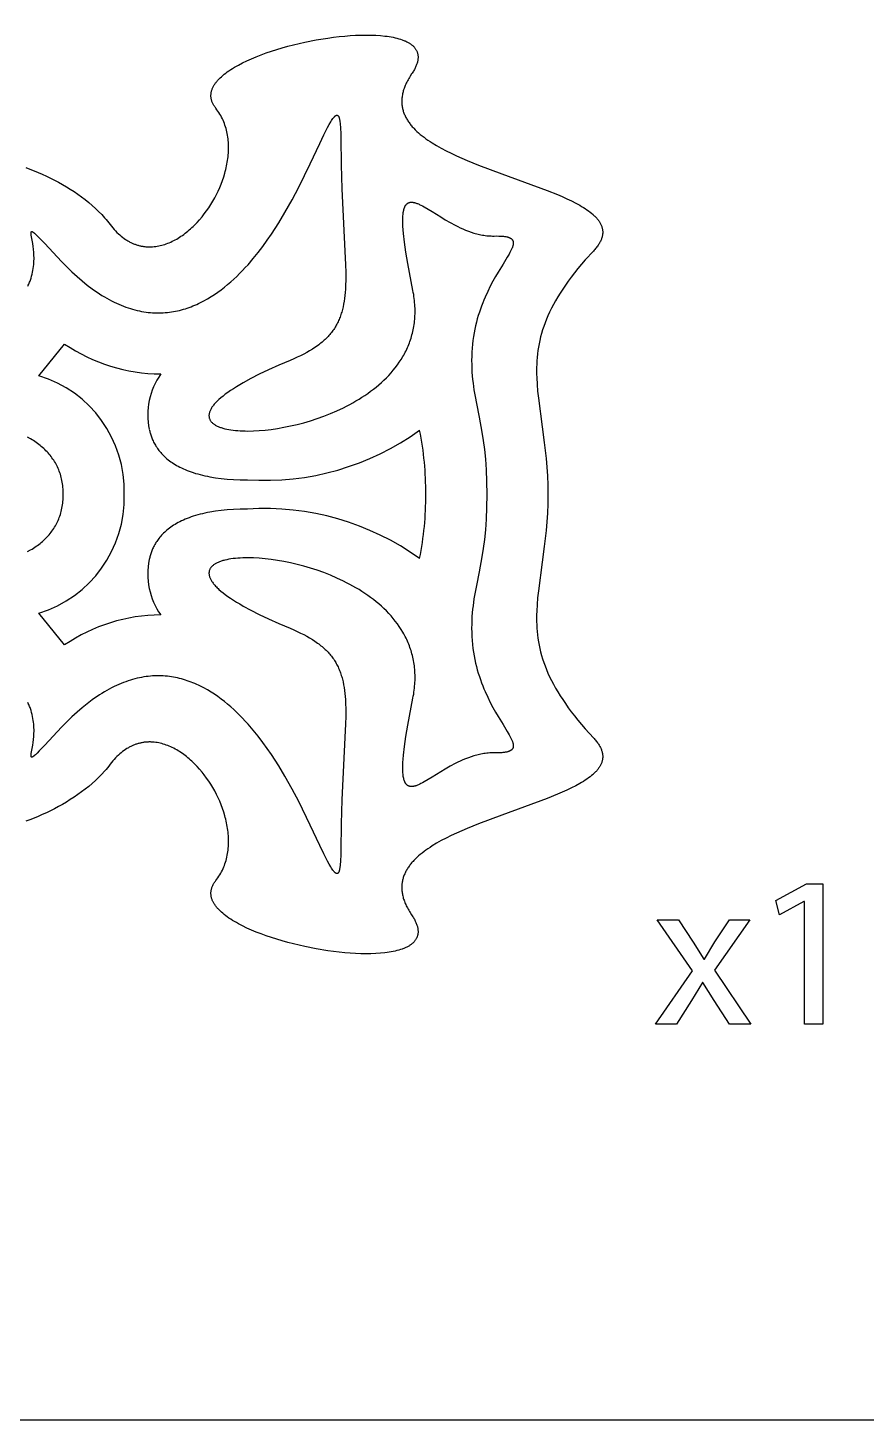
# Model space of a CAD drawing. Extents: x 2 to 317, y 2 to 152.
# Drawn here: x 240.91 to 268.37, y 81.69 to 127.29 of the extents above; entities that cross this region are included whole.
import ezdxf

# ---------------------------------------------------------------- set-up
doc = ezdxf.new("R2010")
doc.units = 0
doc.header["$MEASUREMENT"] = 0
doc.layers.add('DEFAULT', color=18, linetype='CONTINUOUS')

msp = doc.modelspace()

# ---------------------------------------------------------------- linework, layer by layer
at = {"layer": 'DEFAULT', "color": 5}
for p, q in [((241.273, 115.899), (242.116, 116.936)), ((242.116, 107.083), (241.273, 108.124))]:
    msp.add_line(p, q, dxfattribs=at)
at = {"layer": 'DEFAULT', "color": 6}
for p, q in [((262.687, 96.409), (261.53, 98.081)), ((261.53, 98.081), (262.222, 98.081)), ((262.222, 98.081), (262.709, 97.347)), ((264.565, 98.081), (263.4, 96.43)), ((263.414, 97.354), (263.894, 98.081)), ((263.894, 98.081), (264.565, 98.081)), ((262.709, 97.347), (263.054, 96.79)), ((263.076, 96.79), (263.414, 97.354)), ((263.054, 96.79), (263.076, 96.79)), ((261.474, 94.666), (262.687, 96.409)), ((263.4, 96.43), (264.6, 94.666)), ((263.012, 96.028), (262.652, 95.435)), ((263.026, 96.028), (263.012, 96.028)), ((263.393, 95.435), (263.026, 96.028)), ((262.652, 95.435), (262.158, 94.666)), ((263.894, 94.666), (263.393, 95.435)), ((262.158, 94.666), (261.474, 94.666)), ((264.6, 94.666), (263.894, 94.666))]:
    msp.add_line(p, q, dxfattribs=at)
for points in [[(309.836, 81.693), (149.836, 81.693), (149.836, 147.693), (309.836, 147.693)], [(266.349, 98.674), (266.335, 98.674), (265.538, 98.243), (265.418, 98.716), (266.42, 99.253), (266.949, 99.253), (266.949, 94.666), (266.349, 94.666)]]:
    msp.add_lwpolyline(points, close=True, dxfattribs=at)
at = {"layer": 'DEFAULT', "color": 1}
for points in [[(247.07, 124.655), (247.053, 124.678), (247.037, 124.7), (247.021, 124.723), (247.007, 124.745), (246.994, 124.767), (246.982, 124.79), (246.97, 124.812), (246.96, 124.834), (246.951, 124.857), (246.942, 124.879), (246.935, 124.901), (246.929, 124.923), (246.923, 124.945), (246.918, 124.968), (246.915, 124.99), (246.912, 125.012), (246.91, 125.034), (246.909, 125.056), (246.909, 125.078), (246.909, 125.1), (246.911, 125.121), (246.913, 125.143), (246.916, 125.165), (246.92, 125.187), (246.925, 125.208), (246.931, 125.23), (246.938, 125.252), (246.945, 125.273), (246.953, 125.294), (246.962, 125.316), (246.972, 125.337), (246.982, 125.358), (246.994, 125.38), (247.006, 125.401), (247.018, 125.422), (247.032, 125.443), (247.046, 125.464), (247.061, 125.485), (247.077, 125.506), (247.093, 125.526), (247.11, 125.547), (247.128, 125.568), (247.147, 125.588), (247.166, 125.608), (247.186, 125.629), (247.206, 125.649), (247.249, 125.689), (247.294, 125.729), (247.342, 125.769), (247.393, 125.808), (247.445, 125.847), (247.5, 125.886), (247.557, 125.924), (247.617, 125.961), (247.678, 125.999), (247.742, 126.035), (247.807, 126.072), (247.944, 126.143), (248.087, 126.212), (248.237, 126.28), (248.393, 126.345), (248.555, 126.408), (248.722, 126.468), (248.893, 126.527), (249.068, 126.582), (249.246, 126.636), (249.428, 126.686), (249.612, 126.734), (249.985, 126.82), (250.361, 126.894), (250.737, 126.955), (250.924, 126.981), (251.108, 127.002), (251.291, 127.021), (251.47, 127.035), (251.647, 127.046), (251.819, 127.052), (251.988, 127.055), (252.151, 127.053), (252.309, 127.047), (252.462, 127.037), (252.608, 127.023), (252.678, 127.014), (252.747, 127.004), (252.814, 126.993), (252.878, 126.98), (252.941, 126.967), (253.002, 126.952), (253.061, 126.936), (253.118, 126.919), (253.172, 126.9), (253.198, 126.891), (253.224, 126.881), (253.249, 126.87), (253.274, 126.86), (253.298, 126.849), (253.321, 126.838), (253.344, 126.826), (253.366, 126.814), (253.387, 126.802), (253.408, 126.789), (253.428, 126.777), (253.447, 126.763), (253.466, 126.75), (253.484, 126.736), (253.502, 126.722), (253.518, 126.708), (253.534, 126.693), (253.55, 126.678), (253.564, 126.662), (253.578, 126.646), (253.591, 126.63), (253.603, 126.614), (253.615, 126.597), (253.626, 126.58), (253.636, 126.562), (253.645, 126.544), (253.654, 126.526), (253.661, 126.507), (253.668, 126.489), (253.674, 126.469), (253.68, 126.45), (253.684, 126.43), (253.688, 126.409), (253.69, 126.389), (253.692, 126.368), (253.693, 126.346), (253.694, 126.324), (253.693, 126.302), (253.691, 126.28), (253.689, 126.257), (253.686, 126.234), (253.681, 126.21), (253.676, 126.186), (253.67, 126.162), (253.663, 126.137), (253.655, 126.112), (253.646, 126.086), (253.636, 126.061), (253.626, 126.034), (253.614, 126.008), (253.601, 125.981), (253.587, 125.953), (253.572, 125.925), (253.557, 125.897), (253.54, 125.869), (253.522, 125.84), (253.503, 125.81), (253.483, 125.781)], [(253.483, 125.781), (253.433, 125.703), (253.409, 125.665), (253.387, 125.627), (253.365, 125.59), (253.345, 125.552), (253.326, 125.515), (253.308, 125.479), (253.291, 125.442), (253.275, 125.406), (253.26, 125.37), (253.246, 125.334), (253.234, 125.299), (253.222, 125.264), (253.211, 125.229), (253.202, 125.194), (253.193, 125.16), (253.186, 125.126), (253.179, 125.092), (253.173, 125.058), (253.169, 125.025), (253.165, 124.992), (253.162, 124.959), (253.161, 124.926), (253.16, 124.894), (253.16, 124.862), (253.161, 124.83), (253.163, 124.798), (253.166, 124.767), (253.17, 124.736), (253.174, 124.705), (253.18, 124.674), (253.186, 124.644), (253.194, 124.613), (253.202, 124.583), (253.211, 124.554), (253.22, 124.524), (253.231, 124.495), (253.242, 124.466), (253.255, 124.437), (253.268, 124.408), (253.282, 124.38), (253.296, 124.351), (253.312, 124.323), (253.328, 124.295), (253.345, 124.268), (253.362, 124.24), (253.381, 124.213), (253.4, 124.186), (253.42, 124.159), (253.44, 124.132), (253.461, 124.106), (253.483, 124.08), (253.506, 124.053), (253.529, 124.028), (253.553, 124.002), (253.603, 123.951), (253.655, 123.901), (253.71, 123.851), (253.768, 123.802), (253.827, 123.754), (253.889, 123.707), (253.953, 123.66), (254.019, 123.614), (254.087, 123.568), (254.157, 123.523), (254.303, 123.435), (254.456, 123.349), (254.615, 123.265), (254.78, 123.183), (254.951, 123.103), (255.305, 122.947), (255.673, 122.798), (256.433, 122.512), (257.919, 121.967), (258.257, 121.831), (258.417, 121.762), (258.571, 121.692), (258.718, 121.622), (258.858, 121.551), (258.99, 121.479), (259.053, 121.442), (259.113, 121.406), (259.171, 121.369), (259.227, 121.331), (259.28, 121.293), (259.331, 121.255), (259.379, 121.217), (259.425, 121.178), (259.446, 121.158), (259.468, 121.139), (259.488, 121.119), (259.508, 121.099), (259.526, 121.079), (259.545, 121.059), (259.562, 121.039), (259.579, 121.018), (259.595, 120.998), (259.61, 120.977), (259.624, 120.957), (259.638, 120.936), (259.651, 120.915), (259.663, 120.894), (259.674, 120.873), (259.685, 120.851), (259.694, 120.83), (259.703, 120.808), (259.711, 120.786), (259.718, 120.765), (259.724, 120.743), (259.73, 120.72), (259.734, 120.698), (259.738, 120.676), (259.74, 120.653), (259.742, 120.63), (259.743, 120.608), (259.743, 120.585), (259.742, 120.561), (259.74, 120.538), (259.737, 120.515), (259.733, 120.491), (259.728, 120.467), (259.722, 120.443), (259.715, 120.419), (259.707, 120.395), (259.699, 120.37), (259.689, 120.345), (259.678, 120.321), (259.666, 120.296), (259.653, 120.27), (259.639, 120.245), (259.624, 120.219), (259.608, 120.194), (259.59, 120.168), (259.572, 120.142), (259.553, 120.115), (259.532, 120.089), (259.51, 120.062), (259.488, 120.035), (259.464, 120.008), (259.439, 119.981)], [(243.606, 120.849), (243.649, 120.793), (243.694, 120.739), (243.738, 120.688), (243.784, 120.639), (243.829, 120.593), (243.875, 120.549), (243.921, 120.507), (243.968, 120.468), (244.015, 120.431), (244.062, 120.396), (244.11, 120.363), (244.158, 120.332), (244.182, 120.318), (244.206, 120.304), (244.23, 120.29), (244.254, 120.277), (244.279, 120.265), (244.303, 120.253), (244.327, 120.242), (244.352, 120.231), (244.376, 120.221), (244.401, 120.211), (244.425, 120.202), (244.45, 120.193), (244.475, 120.185), (244.5, 120.177), (244.524, 120.17), (244.549, 120.163), (244.574, 120.156), (244.599, 120.151), (244.624, 120.145), (244.649, 120.14), (244.674, 120.136), (244.698, 120.132), (244.723, 120.129), (244.748, 120.126), (244.773, 120.123), (244.799, 120.121), (244.824, 120.119), (244.849, 120.118), (244.874, 120.117), (244.899, 120.117), (244.924, 120.117), (244.949, 120.118), (244.999, 120.12), (245.049, 120.125), (245.099, 120.13), (245.149, 120.138), (245.199, 120.147), (245.249, 120.158), (245.299, 120.17), (245.348, 120.184), (245.398, 120.2), (245.447, 120.217), (245.496, 120.235), (245.545, 120.255), (245.594, 120.276), (245.642, 120.299), (245.69, 120.323), (245.738, 120.349), (245.786, 120.375), (245.833, 120.403), (245.88, 120.433), (245.927, 120.463), (245.974, 120.495), (246.02, 120.528), (246.065, 120.562), (246.11, 120.598), (246.155, 120.634), (246.2, 120.672), (246.244, 120.71), (246.287, 120.75), (246.33, 120.79), (246.372, 120.832), (246.456, 120.918), (246.537, 121.008), (246.616, 121.101), (246.692, 121.198), (246.766, 121.297), (246.837, 121.399), (246.905, 121.504), (246.969, 121.611), (247.031, 121.721), (247.09, 121.832), (247.145, 121.945), (247.196, 122.06), (247.244, 122.176), (247.287, 122.293), (247.327, 122.412), (247.363, 122.531), (247.379, 122.59), (247.394, 122.65), (247.408, 122.71), (247.421, 122.77), (247.433, 122.83), (247.443, 122.89), (247.453, 122.95), (247.461, 123.01), (247.468, 123.069), (247.474, 123.129), (247.479, 123.189), (247.482, 123.248), (247.484, 123.307), (247.485, 123.367), (247.484, 123.425), (247.482, 123.484), (247.479, 123.542), (247.474, 123.6), (247.468, 123.658), (247.461, 123.715), (247.452, 123.772), (247.442, 123.829), (247.43, 123.885), (247.417, 123.94), (247.403, 123.995), (247.386, 124.05), (247.369, 124.104), (247.35, 124.157), (247.329, 124.21), (247.307, 124.263), (247.283, 124.314), (247.257, 124.365), (247.23, 124.415), (247.202, 124.465), (247.171, 124.514), (247.139, 124.562), (247.105, 124.609), (247.07, 124.655)], [(240.846, 122.714), (240.98, 122.665), (241.114, 122.612), (241.248, 122.557), (241.383, 122.498), (241.517, 122.437), (241.65, 122.372), (241.783, 122.305), (241.915, 122.235), (242.045, 122.162), (242.174, 122.086), (242.301, 122.007), (242.427, 121.926), (242.55, 121.842), (242.67, 121.755), (242.788, 121.665), (242.903, 121.572), (243.015, 121.477), (243.123, 121.379), (243.228, 121.278), (243.329, 121.175), (243.425, 121.069), (243.472, 121.015), (243.518, 120.96), (243.562, 120.905), (243.606, 120.849)], [(259.439, 119.981), (259.172, 119.688), (258.931, 119.404), (258.82, 119.265), (258.714, 119.129), (258.614, 118.995), (258.52, 118.862), (258.431, 118.732), (258.347, 118.603), (258.269, 118.476), (258.195, 118.351), (258.127, 118.227), (258.063, 118.105), (258.004, 117.984), (257.949, 117.864), (257.899, 117.746), (257.853, 117.628), (257.811, 117.512), (257.773, 117.397), (257.739, 117.283), (257.709, 117.169), (257.682, 117.056), (257.658, 116.944), (257.638, 116.832), (257.621, 116.721), (257.607, 116.61), (257.595, 116.499), (257.587, 116.389), (257.581, 116.279), (257.577, 116.168), (257.576, 116.058), (257.577, 115.948), (257.58, 115.837), (257.592, 115.615), (257.61, 115.391), (257.634, 115.165), (257.761, 114.22), (257.829, 113.716), (257.888, 113.183), (257.912, 112.903), (257.931, 112.615), (257.942, 112.317), (257.946, 112.008)], [(257.946, 112.008), (257.942, 111.7), (257.931, 111.401), (257.912, 111.113), (257.888, 110.834), (257.829, 110.301), (257.761, 109.797), (257.634, 108.854), (257.61, 108.628), (257.592, 108.404), (257.58, 108.182), (257.577, 108.072), (257.576, 107.961), (257.577, 107.851), (257.581, 107.741), (257.587, 107.631), (257.595, 107.521), (257.607, 107.41), (257.621, 107.3), (257.638, 107.188), (257.658, 107.077), (257.682, 106.965), (257.709, 106.852), (257.739, 106.738), (257.773, 106.624), (257.811, 106.509), (257.853, 106.392), (257.899, 106.275), (257.949, 106.157), (258.004, 106.037), (258.063, 105.916), (258.127, 105.794), (258.195, 105.67), (258.269, 105.545), (258.347, 105.418), (258.431, 105.289), (258.52, 105.159), (258.614, 105.026), (258.714, 104.892), (258.82, 104.755), (258.931, 104.617), (259.172, 104.333), (259.439, 104.039)], [(259.439, 104.039), (259.464, 104.012), (259.488, 103.985), (259.51, 103.958), (259.532, 103.931), (259.553, 103.905), (259.572, 103.878), (259.59, 103.852), (259.608, 103.826), (259.624, 103.801), (259.639, 103.775), (259.653, 103.75), (259.666, 103.725), (259.678, 103.699), (259.689, 103.675), (259.699, 103.65), (259.707, 103.626), (259.715, 103.601), (259.722, 103.577), (259.728, 103.553), (259.733, 103.529), (259.737, 103.506), (259.74, 103.482), (259.742, 103.459), (259.743, 103.436), (259.743, 103.413), (259.742, 103.39), (259.74, 103.367), (259.738, 103.344), (259.734, 103.322), (259.73, 103.3), (259.724, 103.277), (259.718, 103.255), (259.711, 103.234), (259.703, 103.212), (259.694, 103.19), (259.685, 103.169), (259.674, 103.148), (259.663, 103.126), (259.651, 103.105), (259.638, 103.084), (259.624, 103.063), (259.61, 103.043), (259.595, 103.022), (259.579, 103.002), (259.562, 102.981), (259.545, 102.961), (259.526, 102.941), (259.508, 102.921), (259.488, 102.901), (259.468, 102.881), (259.446, 102.862), (259.425, 102.842), (259.379, 102.803), (259.331, 102.765), (259.28, 102.727), (259.227, 102.689), (259.171, 102.651), (259.113, 102.614), (259.053, 102.578), (258.99, 102.541), (258.858, 102.469), (258.718, 102.398), (258.571, 102.328), (258.417, 102.258), (258.257, 102.189), (257.919, 102.053), (256.433, 101.508), (255.673, 101.223), (255.305, 101.073), (254.951, 100.917), (254.78, 100.837), (254.615, 100.755), (254.456, 100.671), (254.303, 100.585), (254.157, 100.497), (254.087, 100.452), (254.019, 100.406), (253.953, 100.36), (253.889, 100.313), (253.827, 100.266), (253.768, 100.218), (253.71, 100.169), (253.655, 100.119), (253.603, 100.069), (253.553, 100.018), (253.529, 99.993), (253.506, 99.967), (253.483, 99.941), (253.461, 99.914), (253.44, 99.888), (253.42, 99.861), (253.4, 99.834), (253.381, 99.807), (253.362, 99.78), (253.345, 99.752), (253.328, 99.725), (253.312, 99.697), (253.296, 99.669), (253.282, 99.641), (253.268, 99.612), (253.255, 99.583), (253.242, 99.554), (253.231, 99.525), (253.22, 99.496), (253.211, 99.466), (253.202, 99.437), (253.194, 99.407), (253.186, 99.376), (253.18, 99.346), (253.174, 99.315), (253.17, 99.284), (253.166, 99.253), (253.163, 99.222), (253.161, 99.19), (253.16, 99.158), (253.16, 99.126), (253.161, 99.094), (253.162, 99.061), (253.165, 99.028), (253.169, 98.995), (253.173, 98.962), (253.179, 98.928), (253.186, 98.894), (253.193, 98.86), (253.202, 98.826), (253.211, 98.791), (253.222, 98.756), (253.234, 98.721), (253.246, 98.686), (253.26, 98.65), (253.275, 98.614), (253.291, 98.578), (253.308, 98.541), (253.326, 98.505), (253.345, 98.468), (253.365, 98.43), (253.387, 98.393), (253.409, 98.355), (253.433, 98.317), (253.483, 98.239)], [(247.07, 99.365), (247.105, 99.411), (247.139, 99.458), (247.171, 99.506), (247.202, 99.555), (247.23, 99.605), (247.257, 99.655), (247.283, 99.706), (247.307, 99.758), (247.329, 99.81), (247.35, 99.863), (247.369, 99.916), (247.386, 99.97), (247.403, 100.025), (247.417, 100.08), (247.43, 100.136), (247.442, 100.192), (247.452, 100.248), (247.461, 100.305), (247.468, 100.362), (247.474, 100.42), (247.479, 100.478), (247.482, 100.536), (247.484, 100.595), (247.485, 100.654), (247.484, 100.713), (247.482, 100.772), (247.479, 100.831), (247.474, 100.891), (247.468, 100.951), (247.461, 101.01), (247.453, 101.07), (247.443, 101.13), (247.433, 101.19), (247.421, 101.25), (247.408, 101.31), (247.394, 101.37), (247.379, 101.43), (247.363, 101.489), (247.327, 101.608), (247.287, 101.727), (247.244, 101.844), (247.196, 101.96), (247.145, 102.075), (247.09, 102.188), (247.031, 102.299), (246.969, 102.409), (246.905, 102.516), (246.837, 102.621), (246.766, 102.723), (246.692, 102.823), (246.616, 102.919), (246.537, 103.012), (246.456, 103.102), (246.372, 103.188), (246.33, 103.23), (246.287, 103.27), (246.244, 103.31), (246.2, 103.349), (246.155, 103.386), (246.11, 103.422), (246.065, 103.458), (246.02, 103.492), (245.974, 103.525), (245.927, 103.557), (245.88, 103.587), (245.833, 103.617), (245.786, 103.645), (245.738, 103.672), (245.69, 103.697), (245.642, 103.721), (245.594, 103.744), (245.545, 103.765), (245.496, 103.785), (245.447, 103.803), (245.398, 103.82), (245.348, 103.836), (245.299, 103.85), (245.249, 103.862), (245.199, 103.873), (245.149, 103.882), (245.099, 103.89), (245.049, 103.896), (244.999, 103.9), (244.949, 103.902), (244.924, 103.903), (244.899, 103.903), (244.874, 103.903), (244.849, 103.902), (244.824, 103.901), (244.799, 103.899), (244.773, 103.897), (244.748, 103.895), (244.723, 103.892), (244.698, 103.888), (244.674, 103.884), (244.649, 103.88), (244.624, 103.875), (244.599, 103.869), (244.574, 103.864), (244.549, 103.857), (244.524, 103.851), (244.5, 103.843), (244.475, 103.835), (244.45, 103.827), (244.425, 103.818), (244.401, 103.809), (244.376, 103.799), (244.352, 103.789), (244.327, 103.778), (244.303, 103.767), (244.279, 103.755), (244.254, 103.743), (244.23, 103.73), (244.206, 103.716), (244.182, 103.702), (244.158, 103.688), (244.11, 103.657), (244.062, 103.624), (244.015, 103.59), (243.968, 103.552), (243.921, 103.513), (243.875, 103.471), (243.829, 103.427), (243.784, 103.381), (243.738, 103.332), (243.694, 103.281), (243.649, 103.227), (243.606, 103.171)], [(243.606, 103.171), (243.562, 103.115), (243.518, 103.06), (243.472, 103.005), (243.425, 102.952), (243.329, 102.846), (243.228, 102.742), (243.123, 102.642), (243.015, 102.544), (242.903, 102.449), (242.788, 102.356), (242.67, 102.267), (242.55, 102.18), (242.427, 102.095), (242.301, 102.014), (242.174, 101.935), (242.045, 101.86), (241.915, 101.787), (241.783, 101.717), (241.65, 101.649), (241.517, 101.585), (241.383, 101.524), (241.248, 101.465), (241.114, 101.41), (240.98, 101.357), (240.846, 101.307)], [(253.483, 98.239), (253.503, 98.21), (253.522, 98.18), (253.54, 98.151), (253.557, 98.123), (253.572, 98.095), (253.587, 98.067), (253.601, 98.04), (253.614, 98.013), (253.626, 97.986), (253.636, 97.96), (253.646, 97.934), (253.655, 97.909), (253.663, 97.884), (253.67, 97.859), (253.676, 97.835), (253.681, 97.811), (253.686, 97.787), (253.689, 97.764), (253.691, 97.741), (253.693, 97.719), (253.694, 97.696), (253.693, 97.675), (253.692, 97.653), (253.69, 97.632), (253.688, 97.612), (253.684, 97.591), (253.68, 97.571), (253.674, 97.552), (253.668, 97.533), (253.661, 97.514), (253.654, 97.495), (253.645, 97.477), (253.636, 97.459), (253.626, 97.442), (253.615, 97.425), (253.603, 97.408), (253.591, 97.391), (253.578, 97.375), (253.564, 97.359), (253.55, 97.344), (253.534, 97.329), (253.518, 97.314), (253.502, 97.3), (253.484, 97.285), (253.466, 97.272), (253.447, 97.258), (253.428, 97.245), (253.408, 97.232), (253.387, 97.22), (253.366, 97.208), (253.344, 97.196), (253.321, 97.184), (253.298, 97.173), (253.274, 97.162), (253.249, 97.152), (253.224, 97.141), (253.198, 97.131), (253.172, 97.122), (253.118, 97.103), (253.061, 97.086), (253.002, 97.07), (252.941, 97.056), (252.878, 97.042), (252.814, 97.03), (252.747, 97.018), (252.678, 97.008), (252.608, 97), (252.462, 96.985), (252.309, 96.975), (252.151, 96.969), (251.988, 96.968), (251.819, 96.97), (251.647, 96.977), (251.47, 96.988), (251.291, 97.002), (251.108, 97.02), (250.924, 97.042), (250.737, 97.068), (250.361, 97.129), (249.985, 97.203), (249.612, 97.289), (249.428, 97.337), (249.246, 97.387), (249.068, 97.44), (248.893, 97.496), (248.722, 97.554), (248.555, 97.615), (248.393, 97.678), (248.237, 97.743), (248.087, 97.81), (247.944, 97.879), (247.807, 97.951), (247.742, 97.987), (247.678, 98.024), (247.617, 98.061), (247.557, 98.098), (247.5, 98.136), (247.445, 98.175), (247.393, 98.214), (247.342, 98.253), (247.294, 98.292), (247.249, 98.332), (247.206, 98.373), (247.186, 98.393), (247.166, 98.413), (247.147, 98.434), (247.128, 98.454), (247.11, 98.475), (247.093, 98.495), (247.077, 98.516), (247.061, 98.537), (247.046, 98.558), (247.032, 98.578), (247.018, 98.599), (247.006, 98.62), (246.994, 98.642), (246.982, 98.663), (246.972, 98.684), (246.962, 98.705), (246.953, 98.727), (246.945, 98.748), (246.938, 98.77), (246.931, 98.791), (246.925, 98.813), (246.92, 98.834), (246.916, 98.856), (246.913, 98.878), (246.911, 98.899), (246.909, 98.921), (246.909, 98.943), (246.909, 98.965), (246.91, 98.987), (246.912, 99.009), (246.915, 99.031), (246.918, 99.053), (246.923, 99.075), (246.929, 99.097), (246.935, 99.119), (246.942, 99.142), (246.951, 99.164), (246.96, 99.186), (246.97, 99.208), (246.982, 99.231), (246.994, 99.253), (247.007, 99.275), (247.021, 99.298), (247.037, 99.32), (247.053, 99.342), (247.07, 99.365)]]:
    msp.add_lwpolyline(points, dxfattribs=at)
at = {"layer": 'DEFAULT', "color": 5}
for points in [[(249.334, 121.246), (249.567, 121.663), (249.783, 122.073), (250.163, 122.842), (250.478, 123.508), (250.612, 123.788), (250.731, 124.024), (250.785, 124.125), (250.834, 124.212), (250.858, 124.251), (250.881, 124.286), (250.902, 124.317), (250.913, 124.332), (250.923, 124.345), (250.933, 124.358), (250.943, 124.369), (250.953, 124.38), (250.957, 124.385), (250.962, 124.389), (250.967, 124.394), (250.971, 124.398), (250.976, 124.402), (250.98, 124.406), (250.985, 124.409), (250.989, 124.412), (250.993, 124.415), (250.997, 124.418), (251.002, 124.42), (251.006, 124.422), (251.01, 124.424), (251.014, 124.426), (251.018, 124.427), (251.022, 124.428), (251.025, 124.429), (251.029, 124.43), (251.033, 124.43), (251.037, 124.43), (251.04, 124.43), (251.044, 124.429), (251.047, 124.428), (251.051, 124.427), (251.054, 124.426), (251.057, 124.424), (251.061, 124.422), (251.064, 124.42), (251.067, 124.418), (251.07, 124.415), (251.073, 124.412), (251.076, 124.408), (251.079, 124.405), (251.082, 124.401), (251.085, 124.397), (251.088, 124.392), (251.091, 124.387), (251.093, 124.382), (251.096, 124.377), (251.099, 124.371), (251.101, 124.365), (251.104, 124.359), (251.106, 124.352), (251.108, 124.345), (251.111, 124.338), (251.113, 124.33), (251.117, 124.314), (251.122, 124.297), (251.125, 124.279), (251.129, 124.259), (251.133, 124.238), (251.136, 124.216), (251.142, 124.167), (251.147, 124.113), (251.152, 124.054), (251.155, 123.989), (251.16, 123.842), (251.162, 123.673)], [(251.162, 123.673), (251.172, 122.807), (251.197, 122.017), (251.267, 120.649), (251.321, 119.532), (251.325, 119.287), (251.325, 119.056), (251.318, 118.836), (251.312, 118.731), (251.305, 118.628), (251.295, 118.528), (251.284, 118.431), (251.27, 118.337), (251.254, 118.245), (251.236, 118.155), (251.216, 118.068), (251.204, 118.025), (251.193, 117.983), (251.18, 117.941), (251.167, 117.9), (251.153, 117.86), (251.139, 117.82), (251.123, 117.78), (251.107, 117.741), (251.091, 117.703), (251.073, 117.665), (251.055, 117.628), (251.036, 117.591), (251.016, 117.554), (250.996, 117.518), (250.975, 117.483), (250.952, 117.447), (250.929, 117.413), (250.906, 117.378), (250.881, 117.344), (250.855, 117.311), (250.829, 117.278), (250.801, 117.245), (250.773, 117.213), (250.744, 117.181), (250.714, 117.149), (250.683, 117.118), (250.651, 117.087), (250.618, 117.057), (250.584, 117.026), (250.549, 116.996), (250.513, 116.967), (250.476, 116.937), (250.438, 116.908), (250.399, 116.88), (250.317, 116.823), (250.231, 116.767), (250.141, 116.712), (250.046, 116.658), (249.947, 116.605), (249.843, 116.553), (249.733, 116.501), (249.619, 116.449), (249.5, 116.399)], [(253.525, 118.685), (253.358, 119.569), (253.297, 119.94), (253.251, 120.267), (253.218, 120.551), (253.207, 120.678), (253.2, 120.796), (253.196, 120.903), (253.195, 121.002), (253.195, 121.048), (253.197, 121.092), (253.199, 121.134), (253.202, 121.173), (253.206, 121.211), (253.211, 121.246), (253.216, 121.279), (253.219, 121.295), (253.223, 121.311), (253.226, 121.326), (253.23, 121.34), (253.233, 121.354), (253.237, 121.368), (253.241, 121.381), (253.246, 121.394), (253.25, 121.406), (253.255, 121.418), (253.26, 121.429), (253.265, 121.44), (253.27, 121.45), (253.275, 121.46), (253.281, 121.47), (253.287, 121.479), (253.293, 121.487), (253.299, 121.496), (253.305, 121.503), (253.312, 121.511), (253.318, 121.518), (253.325, 121.525), (253.332, 121.531), (253.339, 121.537), (253.347, 121.542), (253.354, 121.547), (253.362, 121.552), (253.37, 121.556), (253.378, 121.56), (253.386, 121.564), (253.394, 121.567), (253.403, 121.57), (253.411, 121.572), (253.42, 121.574), (253.429, 121.576), (253.438, 121.578), (253.448, 121.579), (253.457, 121.58), (253.467, 121.58), (253.477, 121.58), (253.487, 121.58), (253.497, 121.58), (253.507, 121.579), (253.517, 121.578), (253.528, 121.576), (253.539, 121.575), (253.55, 121.573), (253.561, 121.57), (253.572, 121.568), (253.583, 121.565), (253.595, 121.562), (253.606, 121.558), (253.63, 121.551), (253.654, 121.542), (253.679, 121.533), (253.705, 121.522), (253.731, 121.511), (253.757, 121.499), (253.785, 121.485), (253.841, 121.457), (253.899, 121.425), (254.021, 121.354), (254.152, 121.274), (254.435, 121.098), (254.586, 121.007), (254.744, 120.916), (254.908, 120.827), (254.992, 120.785), (255.078, 120.744), (255.164, 120.704), (255.252, 120.667), (255.341, 120.633), (255.431, 120.6), (255.522, 120.571), (255.568, 120.558), (255.614, 120.545), (255.661, 120.534), (255.707, 120.523), (255.754, 120.513), (255.801, 120.504), (255.849, 120.497), (255.896, 120.49), (255.944, 120.484), (255.992, 120.48), (256.04, 120.476), (256.088, 120.474), (256.137, 120.473), (256.185, 120.473)], [(242.014, 119.641), (242.185, 119.465), (242.354, 119.3), (242.522, 119.145), (242.689, 119.002), (242.854, 118.868), (243.017, 118.745), (243.098, 118.687), (243.179, 118.632), (243.259, 118.578), (243.339, 118.528), (243.419, 118.479), (243.498, 118.433), (243.577, 118.39), (243.655, 118.348), (243.733, 118.309), (243.811, 118.272), (243.888, 118.237), (243.965, 118.205), (244.041, 118.174), (244.117, 118.146), (244.193, 118.119), (244.268, 118.095), (244.343, 118.073), (244.417, 118.053), (244.491, 118.035), (244.565, 118.018), (244.638, 118.004), (244.71, 117.991), (244.782, 117.981), (244.854, 117.972), (244.926, 117.965), (244.996, 117.959), (245.067, 117.956), (245.137, 117.954), (245.207, 117.954), (245.276, 117.955), (245.345, 117.959), (245.413, 117.963), (245.481, 117.97), (245.548, 117.978), (245.615, 117.987), (245.681, 117.998), (245.747, 118.01), (245.813, 118.024), (245.878, 118.039), (245.943, 118.056), (246.007, 118.074), (246.07, 118.093), (246.134, 118.114), (246.196, 118.136), (246.259, 118.159), (246.32, 118.183), (246.382, 118.209), (246.443, 118.235), (246.503, 118.263), (246.563, 118.292), (246.681, 118.353), (246.797, 118.418), (246.912, 118.487), (247.024, 118.56), (247.134, 118.636), (247.243, 118.715), (247.349, 118.797), (247.453, 118.882), (247.555, 118.969), (247.655, 119.059), (247.753, 119.151), (247.849, 119.245), (247.942, 119.34), (248.033, 119.437), (248.123, 119.534), (248.294, 119.733), (248.457, 119.933), (248.611, 120.134), (248.755, 120.334), (248.89, 120.53), (249.016, 120.721), (249.132, 120.905), (249.334, 121.246)], [(240.91, 118.826), (240.926, 118.859), (240.941, 118.892), (240.955, 118.925), (240.968, 118.958), (240.981, 118.991), (240.993, 119.024), (241.015, 119.09), (241.034, 119.155), (241.051, 119.22), (241.066, 119.285), (241.078, 119.348), (241.088, 119.411), (241.096, 119.473), (241.103, 119.535), (241.107, 119.595), (241.11, 119.655), (241.112, 119.713), (241.112, 119.771), (241.111, 119.827), (241.109, 119.881), (241.105, 119.935), (241.096, 120.037), (241.085, 120.134), (241.072, 120.223), (241.024, 120.499), (241.021, 120.523), (241.019, 120.545), (241.018, 120.555), (241.017, 120.564), (241.017, 120.568), (241.017, 120.573), (241.017, 120.577), (241.017, 120.58), (241.017, 120.584), (241.018, 120.587), (241.018, 120.591), (241.018, 120.594), (241.019, 120.597), (241.02, 120.6), (241.02, 120.602), (241.021, 120.605), (241.022, 120.607), (241.023, 120.609), (241.024, 120.611), (241.025, 120.612), (241.027, 120.614), (241.028, 120.615), (241.03, 120.616), (241.031, 120.617), (241.033, 120.618), (241.035, 120.618), (241.037, 120.619), (241.039, 120.619), (241.042, 120.619), (241.044, 120.619), (241.047, 120.618), (241.049, 120.617), (241.052, 120.617), (241.055, 120.616), (241.058, 120.614), (241.061, 120.613), (241.065, 120.611), (241.068, 120.609), (241.072, 120.607), (241.075, 120.605), (241.079, 120.602), (241.083, 120.6), (241.092, 120.594), (241.101, 120.587), (241.111, 120.579), (241.121, 120.57), (241.132, 120.561), (241.157, 120.539), (241.214, 120.484), (241.283, 120.414), (241.463, 120.226), (242.014, 119.641)], [(256.185, 120.473), (256.265, 120.474), (256.338, 120.473), (256.406, 120.471), (256.437, 120.469), (256.467, 120.466), (256.496, 120.463), (256.523, 120.46), (256.549, 120.456), (256.574, 120.452), (256.597, 120.447), (256.619, 120.442), (256.63, 120.439), (256.64, 120.436), (256.65, 120.433), (256.659, 120.43), (256.668, 120.427), (256.677, 120.423), (256.686, 120.42), (256.694, 120.416), (256.702, 120.412), (256.71, 120.408), (256.717, 120.404), (256.724, 120.4), (256.731, 120.396), (256.738, 120.392), (256.744, 120.387), (256.75, 120.383), (256.756, 120.378), (256.761, 120.373), (256.766, 120.368), (256.771, 120.363), (256.776, 120.358), (256.78, 120.353), (256.784, 120.348), (256.788, 120.342), (256.791, 120.336), (256.794, 120.331), (256.797, 120.325), (256.8, 120.319), (256.803, 120.313), (256.805, 120.306), (256.807, 120.3), (256.808, 120.293), (256.81, 120.287), (256.811, 120.28), (256.812, 120.273), (256.813, 120.266), (256.813, 120.259), (256.814, 120.252), (256.814, 120.244), (256.813, 120.237), (256.813, 120.229), (256.812, 120.222), (256.812, 120.214), (256.811, 120.206), (256.809, 120.198), (256.808, 120.189), (256.806, 120.181), (256.804, 120.172), (256.802, 120.164), (256.8, 120.155), (256.794, 120.137), (256.788, 120.119), (256.782, 120.1), (256.774, 120.081), (256.766, 120.061), (256.757, 120.04), (256.747, 120.019), (256.726, 119.976), (256.702, 119.93), (256.676, 119.883), (256.617, 119.781), (256.477, 119.552), (256.317, 119.289), (256.232, 119.144), (256.146, 118.989), (256.059, 118.826), (255.974, 118.654), (255.89, 118.472), (255.85, 118.377), (255.811, 118.28), (255.773, 118.181), (255.736, 118.08), (255.701, 117.976), (255.667, 117.869), (255.635, 117.76), (255.605, 117.649), (255.577, 117.535), (255.552, 117.419), (255.529, 117.3), (255.508, 117.179), (255.491, 117.055), (255.476, 116.929), (255.464, 116.8), (255.455, 116.669), (255.45, 116.535), (255.448, 116.399)], [(249.5, 116.399), (249.134, 116.242), (248.798, 116.091), (248.492, 115.944), (248.214, 115.803), (247.966, 115.667), (247.851, 115.601), (247.744, 115.536), (247.643, 115.473), (247.549, 115.411), (247.461, 115.35), (247.379, 115.291), (247.304, 115.233), (247.235, 115.176), (247.172, 115.12), (247.142, 115.093), (247.114, 115.066), (247.088, 115.04), (247.063, 115.014), (247.039, 114.988), (247.017, 114.963), (246.996, 114.937), (246.977, 114.913), (246.959, 114.888), (246.942, 114.864), (246.927, 114.841), (246.913, 114.817), (246.9, 114.794), (246.889, 114.771), (246.879, 114.749), (246.87, 114.727), (246.863, 114.706), (246.856, 114.684), (246.852, 114.664), (246.848, 114.643), (246.845, 114.623), (246.844, 114.603), (246.844, 114.584), (246.845, 114.564), (246.847, 114.546), (246.851, 114.527), (246.855, 114.509), (246.861, 114.492), (246.867, 114.474), (246.875, 114.457), (246.884, 114.441), (246.894, 114.425), (246.906, 114.409), (246.918, 114.393), (246.931, 114.378), (246.945, 114.364), (246.96, 114.349), (246.977, 114.335), (246.994, 114.322), (247.012, 114.309), (247.031, 114.296), (247.051, 114.283), (247.073, 114.271), (247.095, 114.259), (247.117, 114.248), (247.141, 114.237), (247.166, 114.227), (247.192, 114.216), (247.218, 114.207), (247.245, 114.197), (247.273, 114.188), (247.302, 114.179), (247.332, 114.171), (247.363, 114.163), (247.426, 114.149), (247.492, 114.135), (247.562, 114.124), (247.634, 114.114), (247.709, 114.105), (247.787, 114.099), (247.867, 114.093), (247.949, 114.09), (248.034, 114.088), (248.121, 114.087), (248.301, 114.091), (248.489, 114.101), (248.684, 114.118), (248.884, 114.142), (249.09, 114.172), (249.3, 114.209), (249.513, 114.252), (249.73, 114.303), (249.948, 114.36), (250.167, 114.424), (250.386, 114.495), (250.605, 114.573), (250.822, 114.658), (251.037, 114.75), (251.248, 114.85), (251.353, 114.902), (251.456, 114.956), (251.558, 115.012), (251.659, 115.07), (251.759, 115.13), (251.857, 115.191), (251.953, 115.255), (252.048, 115.32), (252.141, 115.387), (252.232, 115.456), (252.321, 115.527), (252.408, 115.6), (252.493, 115.674), (252.575, 115.751), (252.655, 115.829), (252.733, 115.909), (252.808, 115.991), (252.88, 116.075), (252.949, 116.161), (253.015, 116.249), (253.079, 116.339), (253.139, 116.431), (253.196, 116.525), (253.223, 116.572), (253.249, 116.62), (253.275, 116.669), (253.3, 116.718), (253.323, 116.768), (253.346, 116.818), (253.368, 116.868), (253.389, 116.919), (253.409, 116.971), (253.428, 117.023), (253.447, 117.075), (253.464, 117.128), (253.48, 117.182), (253.495, 117.236), (253.509, 117.29), (253.522, 117.346), (253.535, 117.401), (253.546, 117.457), (253.556, 117.514), (253.565, 117.571), (253.572, 117.628), (253.579, 117.686), (253.585, 117.745), (253.589, 117.804), (253.592, 117.863), (253.595, 117.924), (253.596, 117.984), (253.595, 118.045), (253.594, 118.107), (253.591, 118.169), (253.587, 118.232), (253.582, 118.295), (253.576, 118.358), (253.569, 118.423), (253.56, 118.487), (253.55, 118.553), (253.538, 118.618), (253.525, 118.685)], [(255.448, 116.399), (255.45, 116.265), (255.454, 116.136), (255.46, 116.011), (255.469, 115.89), (255.481, 115.771), (255.494, 115.656), (255.526, 115.432), (255.563, 115.212), (255.605, 114.993), (255.697, 114.544), (255.788, 114.052), (255.83, 113.78), (255.868, 113.486), (255.9, 113.165), (255.924, 112.814), (255.94, 112.429), (255.945, 112.007)], [(244.889, 114.142), (244.895, 114.113), (244.902, 114.083), (244.909, 114.053), (244.917, 114.022), (244.926, 113.991), (244.936, 113.959), (244.947, 113.926), (244.959, 113.894), (244.971, 113.861), (244.984, 113.828), (244.999, 113.794), (245.014, 113.76), (245.031, 113.726), (245.049, 113.692), (245.067, 113.658), (245.087, 113.623), (245.108, 113.589), (245.131, 113.554), (245.154, 113.519), (245.179, 113.485), (245.206, 113.45), (245.233, 113.416), (245.262, 113.382), (245.293, 113.347), (245.325, 113.313), (245.358, 113.28), (245.394, 113.246), (245.43, 113.213), (245.468, 113.18), (245.508, 113.147), (245.55, 113.115), (245.593, 113.083), (245.639, 113.052), (245.685, 113.021), (245.734, 112.991), (245.785, 112.961), (245.837, 112.932), (245.892, 112.904), (245.948, 112.876), (246.007, 112.848), (246.067, 112.822), (246.13, 112.796), (246.194, 112.771), (246.261, 112.747), (246.33, 112.724), (246.401, 112.701), (246.475, 112.68), (246.551, 112.659), (246.629, 112.64), (246.709, 112.621), (246.792, 112.604), (246.877, 112.587), (247.055, 112.558), (247.243, 112.533), (247.442, 112.514), (247.651, 112.499), (247.871, 112.491), (248.103, 112.488)], [(242.071, 112.01), (242.07, 112.07), (242.068, 112.128), (242.065, 112.186), (242.06, 112.243), (242.054, 112.299), (242.046, 112.355), (242.038, 112.409), (242.028, 112.463), (242.016, 112.516), (242.004, 112.568), (241.99, 112.619), (241.975, 112.669), (241.959, 112.719), (241.941, 112.767), (241.922, 112.815), (241.902, 112.862), (241.881, 112.909), (241.859, 112.954), (241.835, 112.999), (241.811, 113.043), (241.785, 113.086), (241.758, 113.129), (241.73, 113.17), (241.701, 113.211), (241.671, 113.252), (241.639, 113.291), (241.607, 113.33), (241.574, 113.368), (241.539, 113.406), (241.504, 113.442), (241.467, 113.478), (241.43, 113.513), (241.391, 113.548), (241.351, 113.582), (241.311, 113.615), (241.269, 113.648), (241.227, 113.68), (241.184, 113.711), (241.139, 113.741), (241.094, 113.771), (241.048, 113.801), (241.001, 113.829), (240.904, 113.885)], [(240.904, 110.137), (241.001, 110.192), (241.048, 110.221), (241.094, 110.25), (241.139, 110.28), (241.184, 110.311), (241.227, 110.342), (241.269, 110.374), (241.311, 110.406), (241.351, 110.439), (241.391, 110.473), (241.43, 110.508), (241.467, 110.543), (241.504, 110.579), (241.539, 110.616), (241.574, 110.653), (241.607, 110.691), (241.639, 110.73), (241.671, 110.769), (241.701, 110.81), (241.73, 110.851), (241.758, 110.892), (241.785, 110.935), (241.811, 110.978), (241.835, 111.022), (241.859, 111.067), (241.881, 111.112), (241.902, 111.158), (241.922, 111.206), (241.941, 111.253), (241.959, 111.302), (241.975, 111.352), (241.99, 111.402), (242.004, 111.453), (242.016, 111.505), (242.028, 111.558), (242.038, 111.611), (242.046, 111.666), (242.054, 111.721), (242.06, 111.777), (242.065, 111.834), (242.068, 111.892), (242.07, 111.95), (242.071, 112.01)], [(255.945, 112.007), (255.94, 111.584), (255.924, 111.2), (255.9, 110.85), (255.868, 110.53), (255.83, 110.237), (255.788, 109.965), (255.697, 109.474), (255.605, 109.026), (255.563, 108.808), (255.526, 108.589), (255.494, 108.366), (255.481, 108.251), (255.469, 108.133), (255.46, 108.012), (255.454, 107.887), (255.45, 107.758), (255.448, 107.625)], [(248.103, 111.532), (247.871, 111.529), (247.651, 111.52), (247.442, 111.506), (247.243, 111.486), (247.055, 111.461), (246.877, 111.432), (246.792, 111.416), (246.709, 111.398), (246.629, 111.38), (246.551, 111.36), (246.475, 111.34), (246.401, 111.319), (246.33, 111.296), (246.261, 111.273), (246.194, 111.249), (246.13, 111.224), (246.067, 111.198), (246.007, 111.172), (245.948, 111.145), (245.892, 111.117), (245.837, 111.089), (245.785, 111.06), (245.734, 111.03), (245.685, 111), (245.639, 110.969), (245.593, 110.938), (245.55, 110.906), (245.508, 110.874), (245.468, 110.841), (245.43, 110.809), (245.394, 110.775), (245.358, 110.742), (245.325, 110.708), (245.293, 110.674), (245.262, 110.64), (245.233, 110.606), (245.206, 110.572), (245.179, 110.537), (245.154, 110.503), (245.131, 110.468), (245.108, 110.434), (245.087, 110.399), (245.067, 110.365), (245.049, 110.33), (245.031, 110.296), (245.014, 110.262), (244.999, 110.228), (244.984, 110.195), (244.971, 110.162), (244.959, 110.129), (244.947, 110.096), (244.936, 110.064), (244.926, 110.032), (244.917, 110.001), (244.909, 109.97), (244.902, 109.94), (244.895, 109.91), (244.889, 109.881)], [(253.525, 105.339), (253.538, 105.405), (253.55, 105.471), (253.56, 105.536), (253.569, 105.601), (253.576, 105.665), (253.582, 105.729), (253.587, 105.792), (253.591, 105.854), (253.594, 105.916), (253.595, 105.978), (253.596, 106.039), (253.595, 106.1), (253.592, 106.16), (253.589, 106.219), (253.585, 106.278), (253.579, 106.337), (253.572, 106.395), (253.565, 106.452), (253.556, 106.509), (253.546, 106.566), (253.535, 106.622), (253.522, 106.677), (253.509, 106.732), (253.495, 106.787), (253.48, 106.841), (253.464, 106.894), (253.447, 106.947), (253.428, 107), (253.409, 107.052), (253.389, 107.103), (253.368, 107.154), (253.346, 107.205), (253.323, 107.255), (253.3, 107.304), (253.275, 107.353), (253.249, 107.402), (253.223, 107.45), (253.196, 107.498), (253.139, 107.591), (253.079, 107.683), (253.015, 107.773), (252.949, 107.861), (252.88, 107.947), (252.808, 108.031), (252.733, 108.113), (252.655, 108.193), (252.575, 108.271), (252.493, 108.348), (252.408, 108.422), (252.321, 108.495), (252.232, 108.566), (252.141, 108.635), (252.048, 108.702), (251.953, 108.767), (251.857, 108.83), (251.759, 108.892), (251.659, 108.951), (251.558, 109.009), (251.456, 109.065), (251.353, 109.119), (251.248, 109.172), (251.037, 109.271), (250.822, 109.363), (250.605, 109.448), (250.386, 109.526), (250.167, 109.597), (249.948, 109.661), (249.73, 109.718), (249.513, 109.769), (249.3, 109.812), (249.09, 109.849), (248.884, 109.879), (248.684, 109.903), (248.489, 109.92), (248.301, 109.93), (248.121, 109.934), (248.034, 109.933), (247.949, 109.931), (247.867, 109.928), (247.787, 109.922), (247.709, 109.916), (247.634, 109.907), (247.562, 109.897), (247.492, 109.886), (247.426, 109.873), (247.363, 109.858), (247.332, 109.85), (247.302, 109.842), (247.273, 109.833), (247.245, 109.824), (247.218, 109.815), (247.192, 109.805), (247.166, 109.795), (247.141, 109.784), (247.117, 109.773), (247.095, 109.762), (247.073, 109.75), (247.051, 109.738), (247.031, 109.726), (247.012, 109.713), (246.994, 109.7), (246.977, 109.686), (246.96, 109.672), (246.945, 109.658), (246.931, 109.643), (246.918, 109.628), (246.906, 109.613), (246.894, 109.597), (246.884, 109.581), (246.875, 109.564), (246.867, 109.547), (246.861, 109.53), (246.855, 109.512), (246.851, 109.494), (246.847, 109.476), (246.845, 109.457), (246.844, 109.438), (246.844, 109.419), (246.845, 109.399), (246.848, 109.379), (246.852, 109.358), (246.856, 109.337), (246.863, 109.316), (246.87, 109.295), (246.879, 109.273), (246.889, 109.25), (246.9, 109.228), (246.913, 109.205), (246.927, 109.181), (246.942, 109.158), (246.959, 109.134), (246.977, 109.109), (246.996, 109.085), (247.017, 109.06), (247.039, 109.034), (247.063, 109.008), (247.088, 108.982), (247.114, 108.956), (247.142, 108.929), (247.172, 108.902), (247.235, 108.846), (247.304, 108.79), (247.379, 108.732), (247.461, 108.672), (247.549, 108.612), (247.643, 108.55), (247.744, 108.486), (247.851, 108.422), (247.966, 108.356), (248.214, 108.22), (248.492, 108.079), (248.798, 107.933), (249.134, 107.781), (249.5, 107.625)], [(249.5, 107.625), (249.619, 107.574), (249.733, 107.523), (249.843, 107.471), (249.947, 107.419), (250.046, 107.365), (250.141, 107.311), (250.231, 107.257), (250.317, 107.201), (250.399, 107.144), (250.438, 107.115), (250.476, 107.086), (250.513, 107.057), (250.549, 107.027), (250.584, 106.997), (250.618, 106.967), (250.651, 106.936), (250.683, 106.906), (250.714, 106.874), (250.744, 106.843), (250.773, 106.811), (250.801, 106.778), (250.829, 106.746), (250.855, 106.713), (250.881, 106.679), (250.906, 106.645), (250.929, 106.611), (250.952, 106.576), (250.975, 106.541), (250.996, 106.506), (251.016, 106.469), (251.036, 106.433), (251.055, 106.396), (251.073, 106.359), (251.091, 106.321), (251.107, 106.282), (251.123, 106.243), (251.139, 106.204), (251.153, 106.164), (251.167, 106.123), (251.18, 106.082), (251.193, 106.041), (251.204, 105.999), (251.216, 105.956), (251.236, 105.869), (251.254, 105.779), (251.27, 105.687), (251.284, 105.592), (251.295, 105.495), (251.305, 105.395), (251.312, 105.293), (251.318, 105.187), (251.325, 104.968), (251.325, 104.736), (251.321, 104.492), (251.267, 103.374), (251.197, 102.007), (251.172, 101.217), (251.162, 100.351)], [(255.448, 107.625), (255.45, 107.489), (255.455, 107.355), (255.464, 107.223), (255.476, 107.095), (255.491, 106.968), (255.508, 106.845), (255.529, 106.723), (255.552, 106.605), (255.577, 106.488), (255.605, 106.375), (255.635, 106.263), (255.667, 106.154), (255.701, 106.048), (255.736, 105.944), (255.773, 105.842), (255.811, 105.743), (255.85, 105.646), (255.89, 105.552), (255.974, 105.37), (256.059, 105.197), (256.146, 105.034), (256.232, 104.88), (256.317, 104.735), (256.477, 104.471), (256.617, 104.242), (256.676, 104.14), (256.702, 104.092), (256.726, 104.047), (256.747, 104.003), (256.757, 103.982), (256.766, 103.962), (256.774, 103.942), (256.782, 103.923), (256.788, 103.904), (256.794, 103.885), (256.8, 103.867), (256.802, 103.859), (256.804, 103.85), (256.806, 103.841), (256.808, 103.833), (256.809, 103.825), (256.811, 103.817), (256.812, 103.809), (256.812, 103.801), (256.813, 103.793), (256.813, 103.785), (256.814, 103.778), (256.814, 103.77), (256.813, 103.763), (256.813, 103.756), (256.812, 103.749), (256.811, 103.742), (256.81, 103.735), (256.808, 103.729), (256.807, 103.722), (256.805, 103.716), (256.803, 103.709), (256.8, 103.703), (256.797, 103.697), (256.794, 103.691), (256.791, 103.686), (256.788, 103.68), (256.784, 103.674), (256.78, 103.669), (256.776, 103.664), (256.771, 103.658), (256.766, 103.653), (256.761, 103.648), (256.756, 103.643), (256.75, 103.639), (256.744, 103.634), (256.738, 103.63), (256.731, 103.625), (256.724, 103.621), (256.717, 103.617), (256.71, 103.613), (256.702, 103.609), (256.694, 103.605), (256.686, 103.602), (256.677, 103.598), (256.668, 103.595), (256.659, 103.591), (256.65, 103.588), (256.64, 103.585), (256.63, 103.582), (256.619, 103.579), (256.597, 103.574), (256.574, 103.569), (256.549, 103.565), (256.523, 103.561), (256.496, 103.558), (256.467, 103.555), (256.437, 103.552), (256.406, 103.55), (256.338, 103.547), (256.265, 103.546), (256.185, 103.547)], [(249.334, 102.778), (249.132, 103.119), (249.016, 103.303), (248.89, 103.494), (248.755, 103.69), (248.611, 103.889), (248.457, 104.09), (248.294, 104.291), (248.123, 104.489), (248.033, 104.587), (247.942, 104.684), (247.849, 104.779), (247.753, 104.873), (247.655, 104.965), (247.555, 105.054), (247.453, 105.142), (247.349, 105.227), (247.243, 105.309), (247.134, 105.388), (247.024, 105.464), (246.912, 105.537), (246.797, 105.606), (246.681, 105.671), (246.563, 105.732), (246.503, 105.761), (246.443, 105.788), (246.382, 105.815), (246.32, 105.841), (246.259, 105.865), (246.196, 105.888), (246.134, 105.91), (246.07, 105.93), (246.007, 105.95), (245.943, 105.968), (245.878, 105.984), (245.813, 105.999), (245.747, 106.013), (245.681, 106.026), (245.615, 106.037), (245.548, 106.046), (245.481, 106.054), (245.413, 106.06), (245.345, 106.065), (245.276, 106.068), (245.207, 106.07), (245.137, 106.07), (245.067, 106.068), (244.996, 106.064), (244.926, 106.059), (244.854, 106.052), (244.782, 106.043), (244.71, 106.032), (244.638, 106.02), (244.565, 106.005), (244.491, 105.989), (244.417, 105.971), (244.343, 105.951), (244.268, 105.928), (244.193, 105.904), (244.117, 105.878), (244.041, 105.849), (243.965, 105.819), (243.888, 105.786), (243.811, 105.752), (243.733, 105.715), (243.655, 105.675), (243.577, 105.634), (243.498, 105.59), (243.419, 105.544), (243.339, 105.496), (243.259, 105.445), (243.179, 105.392), (243.098, 105.337), (243.017, 105.279), (242.854, 105.155), (242.689, 105.022), (242.522, 104.878), (242.354, 104.724), (242.185, 104.559), (242.014, 104.383)], [(256.185, 103.547), (256.137, 103.547), (256.088, 103.546), (256.04, 103.544), (255.992, 103.541), (255.944, 103.536), (255.896, 103.531), (255.849, 103.524), (255.801, 103.516), (255.754, 103.508), (255.707, 103.498), (255.661, 103.487), (255.614, 103.476), (255.568, 103.463), (255.522, 103.45), (255.431, 103.421), (255.341, 103.389), (255.252, 103.354), (255.164, 103.317), (255.078, 103.278), (254.992, 103.237), (254.908, 103.195), (254.744, 103.107), (254.586, 103.016), (254.435, 102.924), (254.152, 102.748), (254.021, 102.669), (253.899, 102.598), (253.841, 102.566), (253.785, 102.538), (253.757, 102.524), (253.731, 102.512), (253.705, 102.501), (253.679, 102.49), (253.654, 102.481), (253.63, 102.472), (253.606, 102.465), (253.595, 102.461), (253.583, 102.458), (253.572, 102.456), (253.561, 102.453), (253.55, 102.451), (253.539, 102.449), (253.528, 102.447), (253.517, 102.446), (253.507, 102.445), (253.497, 102.444), (253.487, 102.443), (253.477, 102.443), (253.467, 102.443), (253.457, 102.444), (253.448, 102.445), (253.438, 102.446), (253.429, 102.447), (253.42, 102.449), (253.411, 102.451), (253.403, 102.454), (253.394, 102.457), (253.386, 102.46), (253.378, 102.463), (253.37, 102.467), (253.362, 102.472), (253.354, 102.476), (253.347, 102.481), (253.339, 102.487), (253.332, 102.493), (253.325, 102.499), (253.318, 102.506), (253.312, 102.513), (253.305, 102.52), (253.299, 102.528), (253.293, 102.536), (253.287, 102.545), (253.281, 102.554), (253.275, 102.563), (253.27, 102.573), (253.265, 102.584), (253.26, 102.595), (253.255, 102.606), (253.25, 102.618), (253.246, 102.63), (253.241, 102.642), (253.237, 102.655), (253.233, 102.669), (253.23, 102.683), (253.226, 102.698), (253.223, 102.713), (253.219, 102.728), (253.216, 102.744), (253.211, 102.777), (253.206, 102.813), (253.202, 102.85), (253.199, 102.89), (253.197, 102.932), (253.195, 102.975), (253.195, 103.021), (253.196, 103.12), (253.2, 103.228), (253.207, 103.345), (253.218, 103.472), (253.251, 103.757), (253.297, 104.083), (253.358, 104.454), (253.525, 105.339)], [(242.014, 104.383), (241.463, 103.798), (241.283, 103.61), (241.214, 103.54), (241.157, 103.485), (241.132, 103.463), (241.121, 103.453), (241.111, 103.445), (241.101, 103.437), (241.092, 103.43), (241.083, 103.424), (241.079, 103.421), (241.075, 103.419), (241.072, 103.416), (241.068, 103.414), (241.065, 103.412), (241.061, 103.411), (241.058, 103.409), (241.055, 103.408), (241.052, 103.407), (241.049, 103.406), (241.047, 103.405), (241.044, 103.405), (241.042, 103.405), (241.039, 103.405), (241.037, 103.405), (241.035, 103.405), (241.033, 103.406), (241.031, 103.406), (241.03, 103.407), (241.028, 103.408), (241.027, 103.41), (241.025, 103.411), (241.024, 103.413), (241.023, 103.415), (241.022, 103.417), (241.021, 103.419), (241.02, 103.421), (241.02, 103.424), (241.019, 103.427), (241.018, 103.429), (241.018, 103.433), (241.018, 103.436), (241.017, 103.439), (241.017, 103.443), (241.017, 103.447), (241.017, 103.451), (241.017, 103.455), (241.017, 103.459), (241.018, 103.468), (241.019, 103.478), (241.021, 103.5), (241.024, 103.524), (241.072, 103.8), (241.085, 103.889), (241.096, 103.985), (241.105, 104.087), (241.109, 104.141), (241.111, 104.195), (241.112, 104.251), (241.112, 104.309), (241.11, 104.367), (241.107, 104.426), (241.103, 104.487), (241.096, 104.548), (241.088, 104.61), (241.078, 104.673), (241.066, 104.737), (241.051, 104.801), (241.034, 104.865), (241.015, 104.931), (241.004, 104.963), (240.993, 104.996), (240.981, 105.029), (240.968, 105.062), (240.955, 105.095), (240.941, 105.128), (240.926, 105.161), (240.91, 105.194)], [(251.162, 100.351), (251.16, 100.181), (251.155, 100.035), (251.152, 99.97), (251.147, 99.911), (251.142, 99.857), (251.136, 99.808), (251.133, 99.786), (251.129, 99.765), (251.125, 99.745), (251.122, 99.726), (251.117, 99.709), (251.113, 99.693), (251.111, 99.686), (251.108, 99.678), (251.106, 99.671), (251.104, 99.665), (251.101, 99.659), (251.099, 99.653), (251.096, 99.647), (251.093, 99.641), (251.091, 99.636), (251.088, 99.632), (251.085, 99.627), (251.082, 99.623), (251.079, 99.619), (251.076, 99.615), (251.073, 99.612), (251.07, 99.609), (251.067, 99.606), (251.064, 99.604), (251.061, 99.601), (251.057, 99.599), (251.054, 99.598), (251.051, 99.596), (251.047, 99.595), (251.044, 99.594), (251.04, 99.594), (251.037, 99.594), (251.033, 99.594), (251.029, 99.594), (251.025, 99.595), (251.022, 99.595), (251.018, 99.596), (251.014, 99.598), (251.01, 99.599), (251.006, 99.601), (251.002, 99.603), (250.997, 99.606), (250.993, 99.608), (250.989, 99.611), (250.985, 99.615), (250.98, 99.618), (250.976, 99.622), (250.971, 99.626), (250.967, 99.63), (250.962, 99.634), (250.957, 99.639), (250.953, 99.644), (250.943, 99.654), (250.933, 99.666), (250.923, 99.678), (250.913, 99.692), (250.902, 99.706), (250.881, 99.738), (250.858, 99.773), (250.834, 99.812), (250.785, 99.899), (250.731, 99.999), (250.612, 100.236), (250.478, 100.516), (250.163, 101.182), (249.783, 101.951), (249.567, 102.36), (249.334, 102.778)]]:
    msp.add_lwpolyline(points, dxfattribs=at)
for centre, radius, start, end in [((245.288, 121.574), 5.619, 235.6343, 269.7455), ((240.123, 112.122), 3.948, 358.4008, 73.0768), ((247.15, 114.621), 2.311, 144.7388, 191.9562), ((248.657, 121.175), 8.705, 266.3474, 305.7515), ((244.209, 112.138), 9.737, 359.2754, 11.6872), ((240.126, 111.899), 3.945, 286.8908, 1.6316), ((244.096, 111.893), 9.849, 348.3803, 0.7118), ((248.663, 102.865), 8.685, 54.2001, 93.701), ((247.162, 109.402), 2.323, 168.0998, 215.1612), ((245.288, 102.445), 5.619, 90.2545, 124.3657)]:
    msp.add_arc(centre, radius, start, end, dxfattribs=at)

doc.saveas('drawing.dxf')
